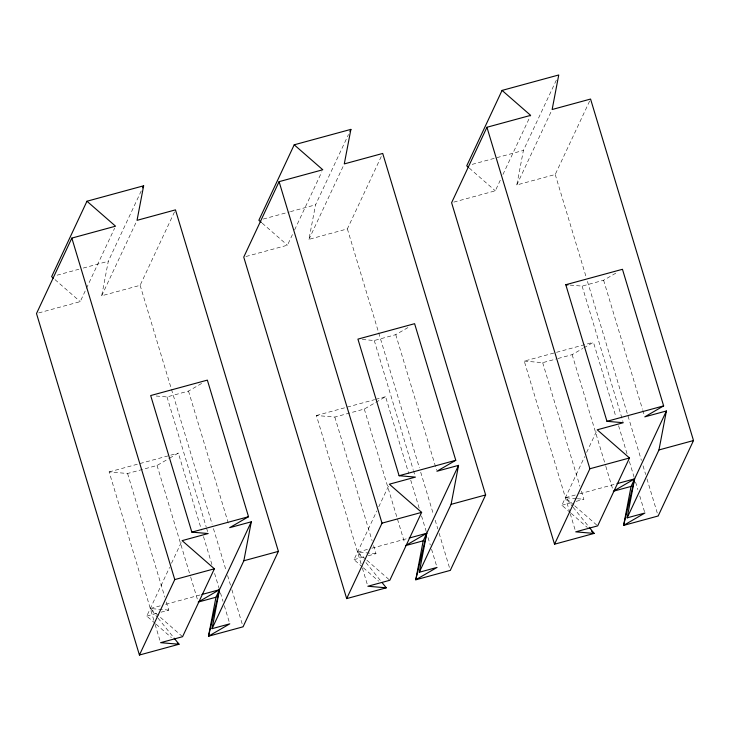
<?xml version="1.0" encoding="UTF-8"?>
<svg xmlns="http://www.w3.org/2000/svg" width="730" height="730" viewBox="0 0 730 730"><rect width="100%" height="100%" fill="white"/><g stroke="black" fill="none" stroke-linecap="round" stroke-linejoin="round"><path stroke-width="0.55" stroke-dasharray="3.65 2.74" d="M174.507 211.91L140.124 285.32L101.698 295.778L108.305 261.24L141.255 190.895M381.279 156.512L347.37 228.892L308.945 239.358L315.552 204.82L348.502 134.475M589.621 101.087L555.229 174.497L516.803 184.955L523.41 150.417L556.844 79.05M38.681 312.933L80.209 301.636L85.939 289.399M86.414 288.377L114.592 228.225M101.698 295.778L136.565 221.354M245.937 256.513L287.456 245.207L292.703 233.992M294.619 229.913L321.839 171.805M308.945 239.358L343.812 164.934M155.271 623.484L146.776 616.074L169.588 567.374M171.513 563.259L181.633 541.66M453.795 202.11L495.314 190.813L501.045 178.576M502.952 174.497L530.172 116.38M516.803 184.955L551.67 110.531M362.518 567.064L354.023 559.645L376.835 510.954M378.76 506.839L388.889 485.231M570.376 512.661L561.881 505.251L584.693 456.551M586.619 452.436L596.264 431.859M156.12 396.007L167.006 396.938L188.504 391.079L201.699 383.405M153.847 620.272L109.144 471.927L127.577 473.496L157.05 465.466L168.657 458.723M169.625 458.157L178.33 453.093L201.526 530.062M362.281 339.496L374.262 340.509L395.751 334.659L409.895 326.438M361.095 563.843L316.391 415.507L334.824 417.067L364.297 409.046L385.577 396.673L408.773 473.642M570.139 285.092L582.12 286.114L603.61 280.256L617.753 272.034M557.966 358.512L572.156 354.643L582.795 348.456M583.763 347.9L593.435 342.27L615.983 417.076M57.068 275.192L78.867 269.26M83.229 268.065L108.305 261.24M263.229 219.064L289.39 211.946M290.476 211.645L315.552 204.82M472.182 164.369L523.41 150.417M109.144 471.927L178.33 453.093M316.391 415.507L374.59 399.657M375.695 399.365L385.577 396.673M569.92 512.642L524.25 361.104L593.435 342.27M524.25 361.104L542.682 362.673L556.871 358.804M160.198 605.836L150.307 608.528L157.315 617.242M165.683 604.34L200.832 594.777M367.445 549.416L357.563 552.108L363.166 559.07M371.835 548.221L408.079 538.348M575.304 495.013L565.421 497.705L572.42 506.419M579.693 493.818L614.833 484.255M146.776 616.074L156.667 613.383M161.056 612.187L168.749 610.088L166.13 601.42M354.023 559.645L363.914 556.953M368.303 555.758L375.996 553.668L373.377 545M561.881 505.251L571.773 502.559M576.162 501.364L583.854 499.265L581.235 490.596M576.262 498.627L565.421 497.705L573.908 505.114M577.348 498.718L583.854 499.265M375.996 553.668L357.563 552.108L366.049 559.518M168.749 610.088L150.307 608.528L182.573 636.697M469.253 168.055L495.314 190.813M262.234 223.188L287.456 245.207M574.756 505.863L597.678 525.874M571.225 513.4L587.349 527.489M54.987 279.608L80.209 301.636M366.898 560.257L389.82 580.277M363.367 567.803L378.642 581.144M156.12 624.223L171.395 637.573M573.123 507.286L588.544 526.449M365.967 562.556L380.686 580.852M158.018 618.109L173.43 637.272M603.61 280.256L642.491 409.265M642.82 410.351L644.125 414.686M555.229 174.497L586.144 277.053M587.458 281.415L641.387 460.347M643.03 465.804L645.667 474.527M646.981 478.898L658.159 515.991M582.12 286.114L622.964 421.621M618.593 425.745L627.088 453.932M629.379 461.524L634.607 478.871M635.565 482.074L637.819 489.538M639.754 495.944L644.572 511.949M572.156 354.643L605.48 465.229M605.809 466.306L612.999 490.158M542.682 362.673L579.93 486.262M570.239 513.71L575.714 531.851M395.751 334.659L436.595 470.175M347.37 228.892L419.385 467.83M420.708 472.2L433.529 514.75M435.171 520.198L437.808 528.931M439.122 533.292L450.3 570.385M374.262 340.509L413.143 469.518M413.472 470.604L414.777 474.938M410.734 480.148L419.23 508.336M421.52 515.918L426.749 533.265M428.035 537.536L430.28 545.009M431.567 549.279L436.394 565.285M364.297 409.046L404.812 543.476M334.824 417.067L372.072 540.656M362.381 568.113L367.856 586.254M188.504 391.079L229.019 525.509M140.124 285.32L212.138 524.259M213.452 528.62L226.282 571.17M227.596 575.532L230.552 585.351M231.875 589.721L243.054 626.814M167.006 396.938L206.216 527.023M206.544 528.109L207.849 532.444M203.487 536.568L211.983 564.755M214.593 573.433L219.502 589.694M220.46 592.897L223.033 601.429M224.32 605.699L229.466 622.772M157.05 465.466L190.375 576.052M190.703 577.138L197.565 599.896M127.577 473.496L164.825 597.085M155.134 624.533L160.6 642.674"/><path stroke-width="1.09" d="M53.299 278.148L51.62 276.679L86.961 201.234L143.646 185.794L137.039 220.332L175.465 209.875L278.395 551.369L243.054 626.814L208.506 636.222L215.961 597.24L251.302 521.795L229.676 527.68L248.529 516.712L207.357 380.12L150.681 395.55L191.844 532.143L208.178 533.53L182.117 540.629L214.383 568.798L182.573 636.697L160.6 642.674L179.042 644.243L174.132 638.148M215.961 597.24L198.213 602.067L219.502 589.694L208.506 636.222L229.786 623.84L212.047 628.676L219.502 589.694L201.927 594.476M212.047 628.676L243.847 560.768L251.302 521.795M261.395 222.449L258.867 220.25L294.208 144.805L350.893 129.374L344.286 163.912L382.712 153.446L485.642 494.94L450.3 570.385L415.762 579.793L423.208 540.811L458.549 465.366L436.923 471.252L455.776 460.292L414.603 323.691L357.928 339.121L399.1 475.723L415.425 477.11L389.364 484.2L421.63 512.369L389.82 580.277L367.856 586.254L386.289 587.814L382.082 582.595M423.208 540.811L405.469 545.648L426.749 533.265L415.762 579.793L437.042 567.42L419.294 572.247L426.749 533.265L409.174 538.056M419.294 572.247L451.103 504.348L458.549 465.366M589.238 527.325L594.147 533.42L575.714 531.851L597.678 525.874L629.488 457.975L597.222 429.806L623.283 422.707L606.958 421.32L565.786 284.727L622.462 269.297L663.634 405.889L644.782 416.857L666.408 410.972L631.067 486.417L623.621 525.39L658.159 515.991L693.5 440.546L590.57 99.052L552.145 109.509L558.751 74.971L502.067 90.41L466.726 165.856L468.414 167.316M631.067 486.417L613.328 491.244L634.607 478.871L623.621 525.39L644.9 513.017L627.152 517.853L634.607 478.871L617.033 483.652M627.152 517.853L658.962 449.945L666.408 410.972M86.961 201.234L115.55 226.19L71.841 238.09L36.5 313.535L139.43 655.029L179.042 644.243L177.344 642.756M142.688 187.838L143.646 185.794M294.208 144.805L322.797 169.761L279.088 181.661L243.747 257.106L346.677 598.6L386.289 587.814M349.935 131.409L350.893 129.374M139.43 655.029L174.771 579.583L71.841 238.09M502.067 90.41L530.655 115.367L486.946 127.266L451.605 202.712L554.535 544.206L594.147 533.42L591.601 531.194M346.677 598.6L382.018 523.154L279.088 181.661M554.535 544.206L589.877 468.76L486.946 127.266M191.844 532.143L248.529 516.712M399.1 475.723L455.776 460.292M606.958 421.32L663.634 405.889M174.771 579.583L214.383 568.798M243.847 560.768L278.395 551.369M382.018 523.154L421.63 512.369M451.103 504.348L485.642 494.94M589.877 468.76L629.488 457.975M658.962 449.945L693.5 440.546M565.786 284.727L567.958 284.91"/></g></svg>
